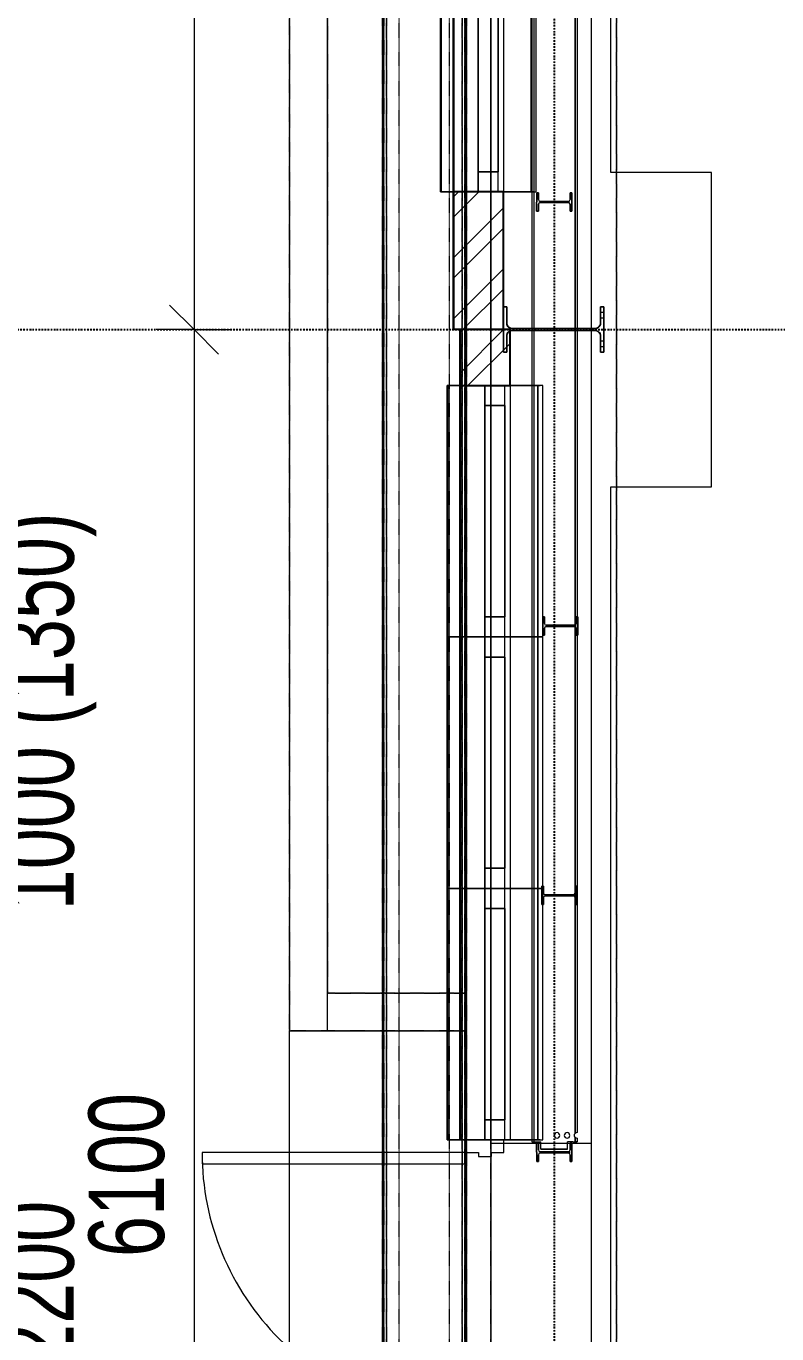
# Model space of a CAD drawing. Header units: millimetres. Extents: x 2179 to 48742, y 3478 to 161002.
# Drawn here: x 17199 to 20185, y 127804 to 133005 of the extents above; entities that cross this region are included whole.
import ezdxf

# ---------------------------------------------------------------- set-up
doc = ezdxf.new("R2010")
doc.units = ezdxf.units.MM
doc.linetypes.add('1_Čerchovaná 6_0mm', pattern=[12, 6, -3, 0, -3])
doc.linetypes.add('3_Čárkovaná 1_0mm', pattern=[2, 1, -1])
for name, color, linetype, lineweight in [('A-ANNO-DIMS', 7, 'Continuous', 9), ('A-ANNO-DIMS-150', 7, 'Continuous', 9), ('A-DETL-MBND', 7, '3_Čárkovaná 1_0mm', 9), ('A-DOOR', 7, 'Continuous', 9), ('A-DOOR-1', 7, 'Continuous', 18), ('A-DOOR-FRAM', 7, 'Continuous', 18), ('A-FLOR', 7, 'Continuous', 9), ('A-GENM', 7, 'Continuous', 9), ('A-GLAZ', 7, 'Continuous', 9), ('A-GLAZ-SILL', 7, 'Continuous', 9), ('A-WALL', 7, 'Continuous', 9), ('A-WALL-1', 7, 'Continuous', 25), ('S-BEAM', 7, 'Continuous', 9), ('S-COLS', 7, 'Continuous', 9)]:
    doc.layers.add(name, color=color, linetype=linetype, lineweight=lineweight)
doc.layers.add('A-WALL-PATT-1', color=9, linetype='Continuous', lineweight=9, true_color=0x808080)
doc.layers.add('S-GRID-1', color=9, linetype='1_Čerchovaná 6_0mm', lineweight=25, true_color=0x808080)
doc.styles.add('Arial_1', font='arial.ttf', dxfattribs={"width": 0.7, "height": 300})
doc.dimstyles.new('Vnitřní_-_průhledné', dxfattribs={"dimscale": 304.8, "dimtxt": 306.07782, "dimasz": 0.639764, "dimexe": 0.492126, "dimexo": 0.0625, "dimgap": 0.098425, "dimtad": 1, "dimdec": 0, "dimrnd": 5, "dimzin": 0, "dimdsep": 46, "dimtxsty": 'Arial_1', "dimblk1": 'OBLIQUE', "dimblk2": 'OBLIQUE', "dimsah": 1, "dimcen": 0.09, "dimdle": 0.492126, "dimazin": 0, "dimtfac": 1, "dimtdec": 4, "dimtix": 1, "dimtmove": 0, "dimatfit": 3, "dimfxl": 0.492126, "dimfxlon": 1, "dimtvp": 1, "dimtolj": 1, "dimtzin": 0, "dimarcsym": 2})
doc.dimstyles.new('Vnitřní_-_průhledné_1', dxfattribs={"dimscale": 304.8, "dimtxt": 306.07782, "dimasz": 0.639764, "dimexe": 0.492126, "dimexo": 0.0625, "dimgap": 0.098425, "dimtad": 1, "dimdec": 0, "dimrnd": 5, "dimzin": 0, "dimdsep": 46, "dimtxsty": 'Arial_1', "dimblk1": 'OBLIQUE', "dimblk2": 'OBLIQUE', "dimsah": 1, "dimcen": 0.09, "dimdle": 0.492126, "dimazin": 0, "dimtfac": 1, "dimtdec": 4, "dimtix": 1, "dimtmove": 2, "dimatfit": 3, "dimfxl": 0.492126, "dimfxlon": 1, "dimtvp": 1, "dimtolj": 1, "dimtzin": 0, "dimarcsym": 2})
pattern_1 = [(45.00036, (-161918.41, 0), (-121.23422, 121.2327), []), (45.00036, (-161837.59, 0.0005), (-121.23422, 121.2327), [])]

# ---------------------------------------------------------------- blocks, each defined once
blk = doc.blocks.new('Sloup IPE - 388008-1NP _ stroje')
at = {"layer": 'S-COLS'}
for p, q in [((223091.6, 19779.7), (222998.9, 19625.4)), ((222998.9, 19625.4), (223091.6, 19779.7)), ((223069.8, 19717.3), (223103.2, 19772.7)), ((223103.2, 19772.7), (223069.8, 19717.3)), ((223103.2, 19772.7), (223091.6, 19779.7)), ((223091.6, 19779.7), (223103.2, 19772.7)), ((223010.4, 19618.5), (223043.8, 19673.9)), ((223043.8, 19673.9), (223010.4, 19618.5)), ((223072.6, 19681.1), (223356.3, 19510.6)), ((223356.3, 19510.6), (223072.6, 19681.1)), ((223360.7, 19517.9), (223077, 19688.5)), ((223077, 19688.5), (223360.7, 19517.9)), ((222998.9, 19625.4), (223010.4, 19618.5)), ((223010.4, 19618.5), (222998.9, 19625.4)), ((223341.7, 19419.3), (223434.4, 19573.6)), ((223434.4, 19573.6), (223341.7, 19419.3)), ((223422.9, 19580.6), (223389.5, 19525.1)), ((223389.5, 19525.1), (223422.9, 19580.6)), ((223400.2, 19542.8), (223411.5, 19561.7)), ((223411.5, 19561.7), (223400.2, 19542.8)), ((223400.2, 19542.8), (223411.5, 19561.7)), ((223411.5, 19561.7), (223400.2, 19542.8)), ((223400.2, 19542.8), (223411.5, 19561.7)), ((223411.5, 19561.7), (223400.2, 19542.8)), ((223400.2, 19542.8), (223411.5, 19561.7)), ((223411.5, 19561.7), (223400.2, 19542.8)), ((223423.1, 19554.7), (223411.5, 19561.7)), ((223423.1, 19554.7), (223411.5, 19561.7)), ((223423.1, 19554.7), (223411.5, 19561.7)), ((223423.1, 19554.7), (223411.5, 19561.7)), ((223434.4, 19573.6), (223422.9, 19580.6)), ((223422.9, 19580.6), (223434.4, 19573.6)), ((223400.2, 19542.8), (223411.8, 19535.9)), ((223400.2, 19542.8), (223411.8, 19535.9)), ((223400.2, 19542.8), (223411.8, 19535.9)), ((223400.2, 19542.8), (223411.8, 19535.9)), ((223411.8, 19535.9), (223423.1, 19554.7)), ((223423.1, 19554.7), (223411.8, 19535.9)), ((223411.8, 19535.9), (223423.1, 19554.7)), ((223423.1, 19554.7), (223411.8, 19535.9)), ((223411.8, 19535.9), (223423.1, 19554.7)), ((223423.1, 19554.7), (223411.8, 19535.9)), ((223411.8, 19535.9), (223423.1, 19554.7)), ((223423.1, 19554.7), (223411.8, 19535.9)), ((223363.5, 19481.7), (223330.1, 19426.3)), ((223330.1, 19426.3), (223363.5, 19481.7)), ((223341.5, 19445.1), (223352.8, 19464)), ((223352.8, 19464), (223341.5, 19445.1)), ((223341.5, 19445.1), (223352.8, 19464)), ((223352.8, 19464), (223341.5, 19445.1)), ((223341.5, 19445.1), (223352.8, 19464)), ((223352.8, 19464), (223341.5, 19445.1)), ((223341.5, 19445.1), (223352.8, 19464)), ((223352.8, 19464), (223341.5, 19445.1)), ((223364.4, 19457), (223352.8, 19464)), ((223364.4, 19457), (223352.8, 19464)), ((223364.4, 19457), (223352.8, 19464)), ((223364.4, 19457), (223352.8, 19464)), ((223353, 19438.2), (223364.4, 19457)), ((223364.4, 19457), (223353, 19438.2)), ((223353, 19438.2), (223364.4, 19457)), ((223364.4, 19457), (223353, 19438.2)), ((223353, 19438.2), (223364.4, 19457)), ((223364.4, 19457), (223353, 19438.2)), ((223353, 19438.2), (223364.4, 19457)), ((223364.4, 19457), (223353, 19438.2)), ((223330.1, 19426.3), (223341.7, 19419.3)), ((223341.7, 19419.3), (223330.1, 19426.3)), ((223341.5, 19445.1), (223353, 19438.2)), ((223341.5, 19445.1), (223353, 19438.2)), ((223341.5, 19445.1), (223353, 19438.2)), ((223341.5, 19445.1), (223353, 19438.2))]:
    blk.add_line(p, q, dxfattribs=at)
at = {"layer": 'S-COLS', "flags": 128}
for points in [[(223077, 19688.5), (223073.3, 19691.3), (223070.3, 19694.9), (223068.2, 19699.1), (223067, 19703.7), (223066.9, 19708.4), (223067.9, 19713), (223069.8, 19717.3)], [(223043.8, 19673.9), (223046.6, 19677.6), (223050.2, 19680.6), (223054.4, 19682.8), (223059, 19683.9), (223063.7, 19684), (223068.3, 19683), (223072.6, 19681.1)], [(223356.3, 19510.6), (223360, 19507.7), (223363, 19504.1), (223365.1, 19499.9), (223366.3, 19495.3), (223366.4, 19490.6), (223365.4, 19486), (223363.5, 19481.7)], [(223389.5, 19525.1), (223386.7, 19521.4), (223383, 19518.4), (223378.8, 19516.2), (223374.3, 19515.1), (223369.6, 19515), (223365, 19516), (223360.7, 19517.9)]]:
    blk.add_lwpolyline(points, dxfattribs=at)
at = {"layer": 'S-COLS'}
for centre, start, end in [((223087.8, 19706.5), 148.9896, 238.9896), ((223061.8, 19663.1), 58.9896, 148.9896), ((223345.5, 19492.6), 328.9896, 58.9896), ((223371.5, 19535.9), 238.9896, 328.9896)]:
    blk.add_arc(centre, 21, start, end, dxfattribs=at)
blk = doc.blocks.new('Sloup IPE - 400226-1NP _ stroje')
at = {"layer": 'S-COLS'}
for p, q in [((221491.6, 16860.8), (221454, 16798.2)), ((221454, 16798.2), (221491.6, 16860.8)), ((221483.6, 16834), (221497.5, 16857.2)), ((221497.5, 16857.2), (221483.6, 16834)), ((221497.5, 16857.2), (221491.6, 16860.8)), ((221491.6, 16860.8), (221497.5, 16857.2)), ((221459.9, 16794.7), (221473.9, 16817.9)), ((221473.9, 16817.9), (221459.9, 16794.7)), ((221483.5, 16820.3), (221579.7, 16762.5)), ((221579.7, 16762.5), (221483.5, 16820.3)), ((221582.1, 16766.6), (221485.9, 16824.4)), ((221485.9, 16824.4), (221582.1, 16766.6)), ((221454, 16798.2), (221459.9, 16794.7)), ((221459.9, 16794.7), (221454, 16798.2)), ((221534, 16795.5), (221531.6, 16791.4)), ((221534, 16795.5), (221531.6, 16791.4)), ((221541, 16785.8), (221531.6, 16791.4)), ((221541, 16785.8), (221531.6, 16791.4)), ((221543.5, 16789.8), (221534, 16795.5)), ((221543.5, 16789.8), (221534, 16795.5)), ((221541, 16785.8), (221550.5, 16780.1)), ((221541, 16785.8), (221550.5, 16780.1)), ((221543.5, 16789.8), (221552.9, 16784.1)), ((221543.5, 16789.8), (221552.9, 16784.1)), ((221550.5, 16780.1), (221552.9, 16784.1)), ((221550.5, 16780.1), (221552.9, 16784.1)), ((221568.3, 16774.8), (221565.9, 16770.8)), ((221568.3, 16774.8), (221565.9, 16770.8)), ((221575.3, 16765.2), (221565.9, 16770.8)), ((221575.3, 16765.2), (221565.9, 16770.8)), ((221582.1, 16752.9), (221568.1, 16729.6)), ((221568.1, 16729.6), (221582.1, 16752.9)), ((221577.7, 16769.2), (221568.3, 16774.8)), ((221577.7, 16769.2), (221568.3, 16774.8)), ((221574, 16726.1), (221611.6, 16788.7)), ((221611.6, 16788.7), (221574, 16726.1)), ((221579.7, 16762.5), (221575.3, 16765.2)), ((221575.3, 16765.2), (221579.7, 16762.5)), ((221579.7, 16762.5), (221575.3, 16765.2)), ((221575.3, 16765.2), (221579.7, 16762.5)), ((221577.7, 16769.2), (221582.1, 16766.6)), ((221582.1, 16766.6), (221577.7, 16769.2)), ((221577.7, 16769.2), (221582.1, 16766.6)), ((221582.1, 16766.6), (221577.7, 16769.2)), ((221581.7, 16760.8), (221584.5, 16759.1)), ((221581.7, 16760.8), (221584.5, 16759.1)), ((221584.5, 16759.1), (221587.4, 16763.9)), ((221584.5, 16759.1), (221587.4, 16763.9)), ((221587.4, 16763.9), (221584.6, 16765.6)), ((221587.4, 16763.9), (221584.6, 16765.6)), ((221605.7, 16792.2), (221591.7, 16768.9)), ((221591.7, 16768.9), (221605.7, 16792.2)), ((221611.6, 16788.7), (221605.7, 16792.2)), ((221605.7, 16792.2), (221611.6, 16788.7)), ((221568.1, 16729.6), (221574, 16726.1)), ((221574, 16726.1), (221568.1, 16729.6))]:
    blk.add_line(p, q, dxfattribs=at)
for centre, start, end in [((221479.9, 16814.3), 58.9896, 148.9896), ((221479.9, 16814.3), 58.9896, 148.9896), ((221489.6, 16830.4), 148.9896, 238.9896), ((221489.6, 16830.4), 148.9896, 238.9896), ((221576.1, 16756.5), 328.9896, 58.9896), ((221576.1, 16756.5), 328.9896, 58.9896), ((221585.7, 16772.6), 238.9896, 328.9896), ((221585.7, 16772.6), 238.9896, 328.9896)]:
    blk.add_arc(centre, 7, start, end, dxfattribs=at)
for points in [[(221579.7, 16762.5), (221580.1, 16762.3), (221580.8, 16761.7), (221581.4, 16761.1), (221581.7, 16760.8)], [(221579.7, 16762.5), (221580.1, 16762.3), (221580.8, 16761.7), (221581.4, 16761.1), (221581.7, 16760.8)], [(221579.7, 16762.5), (221580.1, 16762.3), (221580.8, 16761.7), (221581.4, 16761.1), (221581.7, 16760.8)], [(221579.7, 16762.5), (221580.1, 16762.3), (221580.8, 16761.7), (221581.4, 16761.1), (221581.7, 16760.8)], [(221582.1, 16766.6), (221582.5, 16766.3), (221583.4, 16765.9), (221584.2, 16765.7), (221584.6, 16765.6)], [(221582.1, 16766.6), (221582.5, 16766.3), (221583.4, 16765.9), (221584.2, 16765.7), (221584.6, 16765.6)], [(221582.1, 16766.6), (221582.5, 16766.3), (221583.4, 16765.9), (221584.2, 16765.7), (221584.6, 16765.6)], [(221582.1, 16766.6), (221582.5, 16766.3), (221583.4, 16765.9), (221584.2, 16765.7), (221584.6, 16765.6)]]:
    blk.add_open_spline(points, degree=3, dxfattribs=at)
blk = doc.blocks.new('Sloup IPE - 400484-1NP _ stroje')
at = {"layer": 'S-COLS'}
for p, q in [((223439.1, 20100.5), (223401.4, 20038)), ((223401.4, 20038), (223439.1, 20100.5)), ((223431, 20073.7), (223445, 20097)), ((223445, 20097), (223431, 20073.7)), ((223445, 20097), (223439.1, 20100.5)), ((223439.1, 20100.5), (223445, 20097)), ((223401.4, 20038), (223407.4, 20034.4)), ((223407.4, 20034.4), (223401.4, 20038)), ((223407.4, 20034.4), (223421.3, 20057.7)), ((223421.3, 20057.7), (223407.4, 20034.4)), ((223431, 20060.1), (223527.1, 20002.3)), ((223527.1, 20002.3), (223431, 20060.1)), ((223529.5, 20006.3), (223433.4, 20064.1)), ((223433.4, 20064.1), (223529.5, 20006.3)), ((223521.4, 19965.8), (223559, 20028.4)), ((223559, 20028.4), (223521.4, 19965.8)), ((223553.1, 20032), (223539.1, 20008.7)), ((223539.1, 20008.7), (223553.1, 20032)), ((223559, 20028.4), (223553.1, 20032)), ((223553.1, 20032), (223559, 20028.4)), ((223529.5, 19992.7), (223515.5, 19969.4)), ((223515.5, 19969.4), (223529.5, 19992.7)), ((223515.5, 19969.4), (223521.4, 19965.8)), ((223521.4, 19965.8), (223515.5, 19969.4))]:
    blk.add_line(p, q, dxfattribs=at)
for centre, start, end in [((223427.3, 20054.1), 58.9896, 148.9896), ((223427.3, 20054.1), 58.9896, 148.9896), ((223437, 20070.1), 148.9896, 238.9896), ((223437, 20070.1), 148.9896, 238.9896), ((223523.5, 19996.3), 328.9896, 58.9896), ((223523.5, 19996.3), 328.9896, 58.9896), ((223533.1, 20012.3), 238.9896, 328.9896), ((223533.1, 20012.3), 238.9896, 328.9896)]:
    blk.add_arc(centre, 7, start, end, dxfattribs=at)
blk = doc.blocks.new('OKNO_1k - Okno Hala 1000x1000-586513-1NP _ stroje')
at = {"layer": 'A-GENM'}
for p, q in [((500, 230), (-500, 230)), ((-500, 230), (-500, 220)), ((-500, 230), (-500, 210)), ((500, 230), (-500, 230)), ((-500, 80), (-500, 220)), ((-500, 210), (-500, 80)), ((-500, 210), (500, 210)), ((500, 210), (-500, 210)), ((500, 210), (500, 230)), ((500, 220), (500, 230)), ((500, 220), (500, 80)), ((500, 80), (500, 210)), ((500, 80), (-500, 80)), ((500, 80), (-500, 80))]:
    blk.add_line(p, q, dxfattribs=at)
at = {"layer": 'A-GLAZ'}
for p, q in [((-500, 80), (-500, 0)), ((500, 80), (-500, 80)), ((-500, 80), (-500, 0)), ((500, 80), (-500, 80)), ((-420, 80), (-420, 0)), ((-420, 0), (-420, 80)), ((420, 80), (-420, 80)), ((-420, 80), (420, 80)), ((-420, 0), (-420, 80)), ((420, 0), (420, 80)), ((420, 0), (420, 80)), ((420, 80), (420, 0)), ((500, 80), (500, 0)), ((500, 0), (500, 80)), ((500, 0), (-500, 0)), ((-500, 0), (500, 0)), ((-500, 0), (500, 0)), ((-500, -150), (-500, 0)), ((-500, 0), (-500, -148)), ((-500, 0), (500, 0)), ((-500, 0), (500, 0)), ((420, 0), (-420, 0)), ((420, 0), (-420, 0)), ((500, -148), (500, 0)), ((500, 0), (500, -150)), ((-500, -148), (-500, -150)), ((-500, -148), (500, -148)), ((-500, -148), (500, -148)), ((500, -150), (-500, -150)), ((-500, -150), (500, -150)), ((500, -150), (500, -148))]:
    blk.add_line(p, q, dxfattribs=at)
at = {"layer": 'A-GLAZ-SILL'}
blk.add_line((-500, 100), (500, 100), dxfattribs=at)
blk = doc.blocks.new('IPE - 500435-1NP _ stroje')
at = {"layer": 'S-BEAM'}
for p, q in [((226240.3, 24797.5), (221477.9, 16874.9)), ((226240.3, 24797.5), (221477.9, 16874.9)), ((226248.9, 24796.3), (221484.8, 16870.7)), ((226248.9, 24796.3), (221484.8, 16870.7)), ((226248.9, 24796.3), (221484.8, 16870.7)), ((221642.5, 16814.9), (226389.5, 24711.8)), ((226389.5, 24711.8), (221642.5, 16814.9)), ((226389.5, 24711.8), (221642.5, 16814.9)), ((226394.5, 24704.7), (221651.2, 16813.7)), ((226394.5, 24704.7), (221651.2, 16813.7)), ((221477.9, 16874.9), (221484.8, 16870.7)), ((221477.9, 16874.9), (221484.8, 16870.7)), ((221484.8, 16870.7), (221492.5, 16866.1)), ((221484.8, 16870.7), (221492.5, 16866.1)), ((221492.5, 16866.1), (221508.7, 16856.4)), ((221492.5, 16866.1), (221508.7, 16856.4)), ((221493.7, 16831.4), (221508.7, 16856.4)), ((221493.7, 16831.4), (221508.7, 16856.4)), ((221493.7, 16831.4), (221584.7, 16776.7)), ((221584.7, 16776.7), (221493.7, 16831.4)), ((221584.7, 16776.7), (221599.7, 16801.7)), ((221584.7, 16776.7), (221599.7, 16801.7)), ((221617.6, 16790.9), (221599.7, 16801.7)), ((221617.6, 16790.9), (221599.7, 16801.7)), ((221625.3, 16786.2), (221634.8, 16801.9)), ((221634.8, 16801.9), (221625.3, 16786.2)), ((221634.8, 16801.9), (221625.3, 16786.2)), ((221617.6, 16790.9), (221625.3, 16786.2)), ((221617.6, 16790.9), (221625.3, 16786.2)), ((221625.3, 16786.2), (221632.2, 16782.1)), ((221632.2, 16782.1), (221625.3, 16786.2)), ((221639.8, 16794.9), (221632.2, 16782.1)), ((221639.8, 16794.9), (221632.2, 16782.1))]:
    blk.add_line(p, q, dxfattribs=at)
for centre, start, end in [((221576.9, 16845.5), 58.9896, 238.9896), ((221576.9, 16845.5), 58.9896, 238.9896), ((221576.9, 16845.5), 238.9896, 58.9896), ((221576.9, 16845.5), 238.9896, 58.9896), ((221611.2, 16824.9), 58.9896, 238.9896), ((221611.2, 16824.9), 58.9896, 238.9896), ((221611.2, 16824.9), 238.9896, 58.9896), ((221611.2, 16824.9), 238.9896, 58.9896), ((221645.5, 16804.3), 192.3369, 238.9896), ((221645.5, 16804.3), 192.3369, 238.9896), ((221645.5, 16804.3), 58.9896, 105.6424), ((221645.5, 16804.3), 58.9896, 105.6424)]:
    blk.add_arc(centre, 11, start, end, dxfattribs=at)
for knots in [[0, 0, 0, 0, 0.1, 0.15, 0.2, 0.25, 0.3, 0.35, 0.4, 0.5, 0.6, 0.65, 0.7, 0.75, 0.8, 0.85, 0.9, 1, 1, 1, 1], [-1, -1, -1, -1, -0.9, -0.85, -0.8, -0.75, -0.7, -0.65, -0.6, -0.5, -0.4, -0.35, -0.3, -0.25, -0.2, -0.15, -0.1, 0, 0, 0, 0]]:
    blk.add_open_spline([(221634.8, 16801.9), (221634.8, 16801.9), (221634.7, 16802.2), (221634.6, 16802.9), (221634.5, 16803.6), (221634.5, 16804.6), (221634.6, 16805.6), (221634.8, 16806.7), (221635.2, 16808.2), (221636, 16810), (221637.2, 16811.6), (221638.3, 16812.6), (221639.2, 16813.3), (221640.1, 16813.9), (221640.9, 16814.3), (221641.6, 16814.6), (221642.3, 16814.8), (221642.5, 16814.9), (221642.5, 16814.9)], degree=3, knots=knots, dxfattribs=at)
blk = doc.blocks.new('Sloup IPE - 502301-1NP _ stroje')
at = {"layer": 'S-COLS'}
for p, q in [((221997.7, 17663.9), (222035.3, 17726.5)), ((222035.3, 17726.5), (221997.7, 17663.9)), ((222017.6, 17683.6), (222003.6, 17660.4)), ((222003.6, 17660.4), (222017.6, 17683.6)), ((222123.4, 17628.2), (222027.2, 17686)), ((222027.2, 17686), (222123.4, 17628.2)), ((222041.2, 17722.9), (222027.3, 17699.7)), ((222027.3, 17699.7), (222041.2, 17722.9)), ((222029.7, 17690), (222125.8, 17632.2)), ((222125.8, 17632.2), (222029.7, 17690)), ((222035.3, 17726.5), (222041.2, 17722.9)), ((222041.2, 17722.9), (222035.3, 17726.5)), ((222003.6, 17660.4), (221997.7, 17663.9)), ((221997.7, 17663.9), (222003.6, 17660.4)), ((222155.3, 17654.4), (222117.7, 17591.8)), ((222117.7, 17591.8), (222155.3, 17654.4)), ((222135.4, 17634.6), (222149.4, 17657.9)), ((222149.4, 17657.9), (222135.4, 17634.6)), ((222149.4, 17657.9), (222155.3, 17654.4)), ((222155.3, 17654.4), (222149.4, 17657.9)), ((222111.8, 17595.3), (222125.8, 17618.6)), ((222125.8, 17618.6), (222111.8, 17595.3)), ((222117.7, 17591.8), (222111.8, 17595.3)), ((222111.8, 17595.3), (222117.7, 17591.8))]:
    blk.add_line(p, q, dxfattribs=at)
for centre, start, end in [((222023.6, 17680), 58.9896, 148.9896), ((222023.6, 17680), 58.9896, 148.9896), ((222033.3, 17696), 148.9896, 238.9896), ((222033.3, 17696), 148.9896, 238.9896), ((222129.4, 17638.2), 238.9896, 328.9896), ((222129.4, 17638.2), 238.9896, 328.9896), ((222119.8, 17622.2), 328.9896, 58.9896), ((222119.8, 17622.2), 328.9896, 58.9896)]:
    blk.add_arc(centre, 7, start, end, dxfattribs=at)
blk = doc.blocks.new('Sloup IPE - 502302-1NP _ stroje')
at = {"layer": 'S-COLS'}
for p, q in [((222553.3, 18580.4), (222590.9, 18642.9)), ((222590.9, 18642.9), (222553.3, 18580.4)), ((222596.8, 18639.4), (222582.8, 18616.1)), ((222582.8, 18616.1), (222596.8, 18639.4)), ((222590.9, 18642.9), (222596.8, 18639.4)), ((222596.8, 18639.4), (222590.9, 18642.9)), ((222559.2, 18576.8), (222553.3, 18580.4)), ((222553.3, 18580.4), (222559.2, 18576.8)), ((222573.2, 18600.1), (222559.2, 18576.8)), ((222559.2, 18576.8), (222573.2, 18600.1)), ((222678.9, 18544.7), (222582.8, 18602.5)), ((222582.8, 18602.5), (222678.9, 18544.7)), ((222585.2, 18606.5), (222681.4, 18548.7)), ((222681.4, 18548.7), (222585.2, 18606.5)), ((222710.9, 18570.8), (222673.3, 18508.2)), ((222673.3, 18508.2), (222710.9, 18570.8)), ((222691, 18551.1), (222705, 18574.4)), ((222705, 18574.4), (222691, 18551.1)), ((222705, 18574.4), (222710.9, 18570.8)), ((222710.9, 18570.8), (222705, 18574.4)), ((222667.3, 18511.8), (222681.3, 18535.1)), ((222681.3, 18535.1), (222667.3, 18511.8)), ((222673.3, 18508.2), (222667.3, 18511.8)), ((222667.3, 18511.8), (222673.3, 18508.2))]:
    blk.add_line(p, q, dxfattribs=at)
for centre, start, end in [((222579.2, 18596.5), 58.9896, 148.9896), ((222579.2, 18596.5), 58.9896, 148.9896), ((222588.8, 18612.5), 148.9896, 238.9896), ((222588.8, 18612.5), 148.9896, 238.9896), ((222675.3, 18538.7), 328.9896, 58.9896), ((222675.3, 18538.7), 328.9896, 58.9896), ((222685, 18554.7), 238.9896, 328.9896), ((222685, 18554.7), 238.9896, 328.9896)]:
    blk.add_arc(centre, 7, start, end, dxfattribs=at)
blk = doc.blocks.new('EN_MEA MEARIN PLUS_EXPERT_basic - MEARIN Plus3000 - NW300-802455-1NP _ stroje')
at = {"layer": 'A-DETL-MBND'}
for p, q in [((27656.4, 168), (-150, 168)), ((27656.4, 168), (-150, 168)), ((-150, 164), (27656.4, 164)), ((27656.4, 164), (-150, 164)), ((27656.4, 161), (-150, 161)), ((27656.4, 161), (-150, 161)), ((27656.4, 164), (-149, 164)), ((27656.4, 150), (-149, 150)), ((-149, 150), (27656.4, 150)), ((-149, 100), (27656.4, 100)), ((-149, -100), (27656.4, -100)), ((-149, -150), (27656.4, -150)), ((27656.4, -150), (-149, -150)), ((-150, -161), (27656.4, -161)), ((27656.4, -161), (-150, -161)), ((27656.4, -164), (-150, -164)), ((27656.4, -164), (-150, -164)), ((-150, -168), (27656.4, -168)), ((27656.4, -168), (-150, -168)), ((-149, -164), (27656.4, -164))]:
    blk.add_line(p, q, dxfattribs=at)
blk = doc.blocks.new('Vnější jednoduché dvoukřídlé dveře - 1050 x 2100mm-849430-1NP _ stroje')
at = {"layer": 'A-DOOR'}
blk.add_arc((525, 81.35), 1050, 90, 180, dxfattribs=at)
at = {"layer": 'A-DOOR-1'}
for p, q in [((525, 1131.35), (480, 1131.35)), ((480, 1131.35), (480, 81.35)), ((525, 81.35), (525, 1131.35)), ((480, 81.35), (525, 81.35))]:
    blk.add_line(p, q, dxfattribs=at)
at = {"layer": 'A-DOOR-FRAM'}
for p, q in [((-525, 81.35), (-575, 81.35)), ((-575, 81.35), (-575, -68.65)), ((-525, 31.5875), (-525, 81.35)), ((525, 81.35), (525, 31.5875)), ((575, 81.35), (525, 81.35)), ((575, -68.65), (575, 81.35)), ((-509.125, 31.5875), (-525, 31.5875)), ((-509.125, -19.4375), (-509.125, 31.5875)), ((525, 31.5875), (509.125, 31.5875)), ((509.125, 31.5875), (509.125, -19.4375)), ((-525, -68.65), (-525, -19.4375)), ((-525, -19.4375), (-509.125, -19.4375)), ((509.125, -19.4375), (525, -19.4375)), ((525, -19.4375), (525, -68.65)), ((-575, -68.65), (-525, -68.65)), ((525, -68.65), (575, -68.65))]:
    blk.add_line(p, q, dxfattribs=at)
blk = doc.blocks.new('DIMBLOCK9-1NP _ stroje')
at = {"layer": 'A-ANNO-DIMS-150', "lineweight": 18}
for p, q in [((17866.9, 137895.4), (17769.4, 137992.9)), ((17866.9, 137895.4), (17964.4, 137797.9)), ((17866.9, 131797.9), (17769.4, 131895.4)), ((17866.9, 131797.9), (17964.4, 131700.4))]:
    blk.add_line(p, q, dxfattribs=at)
at = {"layer": 'A-ANNO-DIMS-150'}
for p, q in [((17866.9, 137895.4), (17716.9, 137895.4)), ((17866.9, 137895.4), (17866.9, 131797.9)), ((17866.9, 137895.4), (18016.9, 137895.4)), ((17866.9, 131797.9), (17716.9, 131797.9)), ((17866.9, 131797.9), (18016.9, 131797.9))]:
    blk.add_line(p, q, dxfattribs=at)
at = {"layer": 'A-ANNO-DIMS-150', "color": 0, "insert": (17447.4, 134526.4), "char_height": 300, "width": 768.491, "attachment_point": 1, "rotation": 90, "line_spacing_factor": 0.941778, "style": 'Arial_1'}
blk.add_mtext('6100', dxfattribs=at)
blk = doc.blocks.new('_Oblique')
at = {"color": 0, "linetype": 'ByBlock', "lineweight": -2}
blk.add_line((-0.5, -0.5), (0.5, 0.5), dxfattribs=at)
blk = doc.blocks.new('DIMBLOCK10-1NP _ stroje')
at = {"layer": 'A-ANNO-DIMS-150', "lineweight": 18}
for p, q in [((17866.9, 131797.9), (17769.4, 131895.4)), ((17866.9, 131797.9), (17964.4, 131700.4)), ((17866.9, 125700.4), (17769.4, 125797.9)), ((17866.9, 125700.4), (17964.4, 125602.9))]:
    blk.add_line(p, q, dxfattribs=at)
at = {"layer": 'A-ANNO-DIMS-150'}
for p, q in [((17866.9, 131797.9), (17716.9, 131797.9)), ((17866.9, 131797.9), (17866.9, 125550.4)), ((17866.9, 131797.9), (18016.9, 131797.9)), ((17866.9, 125700.4), (17716.9, 125700.4)), ((17866.9, 125700.4), (18016.9, 125700.4))]:
    blk.add_line(p, q, dxfattribs=at)
at = {"layer": 'A-ANNO-DIMS-150', "color": 0, "insert": (17447.4, 128109.1), "char_height": 300, "width": 768.491, "attachment_point": 1, "rotation": 90, "line_spacing_factor": 0.941778, "style": 'Arial_1'}
blk.add_mtext('6100', dxfattribs=at)
blk = doc.blocks.new('DIMBLOCK12-1NP _ stroje')
at = {"layer": 'A-ANNO-DIMS-150', "lineweight": 18}
for p, q in [((16976.9, 128575.4), (16879.4, 128672.9)), ((16976.9, 128575.4), (17074.4, 128477.9)), ((16976.9, 127425.4), (16879.4, 127522.9)), ((16976.9, 127425.4), (17074.4, 127327.9))]:
    blk.add_line(p, q, dxfattribs=at)
at = {"layer": 'A-ANNO-DIMS-150'}
for p, q in [((16976.9, 128575.4), (16826.9, 128575.4)), ((16976.9, 127275.4), (16976.9, 128575.4)), ((16976.9, 128575.4), (17126.9, 128575.4)), ((16976.9, 127425.4), (16826.9, 127425.4)), ((16976.9, 127425.4), (17126.9, 127425.4))]:
    blk.add_line(p, q, dxfattribs=at)
at = {"layer": 'A-ANNO-DIMS-150', "color": 0, "char_height": 300, "width": 768.491, "attachment_point": 1, "rotation": 90, "line_spacing_factor": 0.941778, "style": 'Arial_1'}
for s, insert in [('1150', (16557.4, 127680.2)), ('2200', (17088.3, 127680.2))]:
    blk.add_mtext(s, dxfattribs=dict(at, insert=insert))
blk = doc.blocks.new('DIMBLOCK13-1NP _ stroje')
at = {"layer": 'A-ANNO-DIMS-150', "lineweight": 18}
for p, q in [((16976.9, 131575.4), (16879.4, 131672.9)), ((16976.9, 131575.4), (17074.4, 131477.9)), ((16976.9, 128575.4), (16879.4, 128672.9)), ((16976.9, 128575.4), (17074.4, 128477.9))]:
    blk.add_line(p, q, dxfattribs=at)
at = {"layer": 'A-ANNO-DIMS-150'}
for p, q in [((16976.9, 131575.4), (16826.9, 131575.4)), ((16976.9, 128575.4), (16976.9, 131575.4)), ((16976.9, 131575.4), (17126.9, 131575.4)), ((16976.9, 128575.4), (16826.9, 128575.4)), ((16976.9, 128575.4), (17126.9, 128575.4))]:
    blk.add_line(p, q, dxfattribs=at)
at = {"layer": 'A-ANNO-DIMS-150', "color": 0, "char_height": 300, "attachment_point": 1, "rotation": 90, "line_spacing_factor": 0.941778, "style": 'Arial_1'}
for s, insert, width in [('1000 (1350)', (17088.3, 129488.2), 1859.07), ('3x1000', (16557.4, 129791.9), 1130.133)]:
    blk.add_mtext(s, dxfattribs=dict(at, insert=insert, width=width))
blk = doc.blocks.new('DIMBLOCK15-1NP _ stroje')
at = {"layer": 'A-ANNO-DIMS-150', "lineweight": 18}
for p, q in [((16976.9, 137345.4), (16879.4, 137442.9)), ((16976.9, 137345.4), (17074.4, 137247.9)), ((16976.9, 132345.4), (16879.4, 132442.9)), ((16976.9, 132345.4), (17074.4, 132247.9))]:
    blk.add_line(p, q, dxfattribs=at)
at = {"layer": 'A-ANNO-DIMS-150'}
for p, q in [((16976.9, 137345.4), (16826.9, 137345.4)), ((16976.9, 132345.4), (16976.9, 137345.4)), ((16976.9, 137345.4), (17126.9, 137345.4)), ((16976.9, 132345.4), (16826.9, 132345.4)), ((16976.9, 132345.4), (17126.9, 132345.4))]:
    blk.add_line(p, q, dxfattribs=at)
at = {"layer": 'A-ANNO-DIMS-150', "color": 0, "char_height": 300, "attachment_point": 1, "rotation": 90, "line_spacing_factor": 0.941778, "style": 'Arial_1'}
for s, insert, width in [('1000 (1350)', (17088.3, 134070.8), 1859.07), ('5x1000', (16557.4, 134374.5), 1130.133)]:
    blk.add_mtext(s, dxfattribs=dict(at, insert=insert, width=width))

msp = doc.modelspace()

# ---------------------------------------------------------------- hatches: boundary and pattern name
at = {"layer": 'A-WALL-PATT-1'}
h = msp.add_hatch(dxfattribs=at)
h.set_pattern_fill('FP_4', color=256, angle=76.0104, style=0, pattern_type=2)
h.set_pattern_definition(pattern_1)
h.paths.add_polyline_path([(18897.3, 131797.9), (19097.3, 131797.9), (19097.3, 132345.4), (18897.3, 132345.4)])
h.paths.add_polyline_path([(18897.3, 137345.4), (19097.3, 137345.4), (19097.3, 137895.4), (18897.3, 137895.4)])
h = msp.add_hatch(dxfattribs=at)
h.set_pattern_fill('FP_4', color=256, angle=76.0104, style=0, pattern_type=2)
h.set_pattern_definition(pattern_1)
h.paths.add_polyline_path([(18923.8, 125414.4), (19123.8, 125414.4), (19123.8, 127425.4), (18923.8, 127425.4)])
h.paths.add_polyline_path([(18923.8, 131575.4), (19123.8, 131575.4), (19123.8, 131797.9), (18923.8, 131797.9)])

# ---------------------------------------------------------------- linework, layer by layer
at = {"layer": 'A-DETL-MBND'}
for p, q in [((18247.3, 129009), (18247.3, 154026.8)), ((18247.3, 154026.8), (18247.3, 129009)), ((18397.3, 129159), (18397.3, 153876.8)), ((18397.3, 153876.8), (18397.3, 129159)), ((19047.3, 153340.4), (19047.3, 125450.4)), ((19547.3, 153340.4), (19547.3, 125450.4)), ((19547.3, 125450.4), (19547.3, 153340.4)), ((18947.3, 129159), (18397.3, 129159)), ((18397.3, 129159), (18947.3, 129159)), ((18947.3, 129159), (18947.3, 129009)), ((18947.3, 129009), (18947.3, 129159)), ((18947.3, 129009), (18247.3, 129009)), ((18247.3, 129009), (18947.3, 129009)), ((19047.3, 125450.4), (19047.3, 128560.4))]:
    msp.add_line(p, q, dxfattribs=at)
at = {"layer": 'A-FLOR'}
for p, q in [((18397.3, 129009), (18397.3, 153876.8)), ((18947.3, 153330.4), (18947.3, 129009)), ((19447.3, 125829), (19447.3, 152931.4)), ((19524.8, 132422.9), (19524.8, 137270.4)), ((19924.8, 132422.9), (19524.8, 132422.9)), ((19924.8, 131172.9), (19924.8, 132422.9)), ((19524.8, 126325.4), (19524.8, 131172.9)), ((19524.8, 131172.9), (19924.8, 131172.9)), ((18247.3, 129009), (18947.3, 129009)), ((18247.3, 127009), (18247.3, 129009)), ((18947.3, 129009), (18947.3, 127009))]:
    msp.add_line(p, q, dxfattribs=at)
at = {"layer": 'A-WALL'}
for p, q in [((18947.3, 125464.4), (18947.3, 153361.8)), ((19047.3, 153261.8), (19047.3, 125564.4)), ((19047.3, 128560.4), (19047.3, 153080.4)), ((19447.3, 128560.4), (19447.3, 153080.4)), ((18900.8, 137897.9), (18900.8, 131797.9)), ((18897.3, 132345.4), (18897.3, 137345.4)), ((19097.3, 137345.4), (19097.3, 132345.4)), ((18897.3, 131797.9), (18897.3, 131797.9)), ((18927.3, 131797.9), (18927.3, 128575.4)), ((18923.8, 128575.4), (18923.8, 131575.4)), ((19123.8, 131575.4), (19123.8, 128575.4)), ((19123.8, 128575.4), (18923.8, 128575.4)), ((19447.3, 128560.4), (19047.3, 128560.4))]:
    msp.add_line(p, q, dxfattribs=at)
at = {"layer": 'A-WALL-1'}
for p, q in [((19097.3, 132345.4), (18897.3, 132345.4)), ((18897.3, 132345.4), (18897.3, 131797.9)), ((19097.3, 131797.9), (19097.3, 132345.4)), ((19123.8, 131797.9), (18897.3, 131797.9)), ((18923.8, 131797.9), (18923.8, 131575.4)), ((19123.8, 131575.4), (19123.8, 131797.9)), ((18923.8, 131575.4), (19123.8, 131575.4))]:
    msp.add_line(p, q, dxfattribs=at)
at = {"layer": 'S-GRID-1'}
for p, q in [((19299.8, 158068.3), (19299.8, 120650.8)), ((15251.9, 131797.9), (41989.2, 131797.9))]:
    msp.add_line(p, q, dxfattribs=at)

# ---------------------------------------------------------------- block references
at = {"layer": 'A-DETL-MBND', "rotation": 90.00000000000001}
msp.add_blockref('EN_MEA MEARIN PLUS_EXPERT_basic - MEARIN Plus3000 - NW300-802455-1NP _ stroje', (18783, 125619.4), dxfattribs=at)
at = {"layer": 'A-DOOR-FRAM', "rotation": 90.00000000000392}
msp.add_blockref('Vnější jednoduché dvoukřídlé dveře - 1050 x 2100mm-849430-1NP _ stroje', (19030.1, 128000.4), dxfattribs=at)
at = {"layer": 'A-GLAZ'}
for p, rotation in [((18997.3, 132845.4), 270.0000000000039), ((19023.8, 131075.4), 270.000000000004), ((19023.8, 130075.4), 270.000000000004), ((19023.8, 129075.4), 270.000000000004)]:
    msp.add_blockref('OKNO_1k - Okno Hala 1000x1000-586513-1NP _ stroje', p, dxfattribs=dict(at, rotation=rotation))
at = {"layer": 'S-BEAM', "rotation": 31.01035950519297}
msp.add_blockref('IPE - 500435-1NP _ stroje', (-161918.4, 0), dxfattribs=at)
at = {"layer": 'S-COLS', "rotation": 31.01035950519297}
for name in ['Sloup IPE - 400484-1NP _ stroje', 'Sloup IPE - 388008-1NP _ stroje', 'Sloup IPE - 502302-1NP _ stroje', 'Sloup IPE - 502301-1NP _ stroje', 'Sloup IPE - 400226-1NP _ stroje']:
    msp.add_blockref(name, (-161918.4, 0), dxfattribs=at)

# ---------------------------------------------------------------- dimensions: what is measured, and where the dimension line sits
at = {"layer": 'A-ANNO-DIMS'}
dim = msp.add_linear_dim(base=(17866.8890742, 131797.8916405), p1=(18016.8890742, 137895.3916405), p2=(18016.8890742, 131797.8916405), angle=90, dimstyle='Vnitřní_-_průhledné', override={"dimpost": '<>', "dimfxl": 6097.5}, dxfattribs=at)
dim.commit()
dim.dimension.update_dxf_attribs({"geometry": 'DIMBLOCK9-1NP _ stroje', "text_midpoint": (17683.7171769, 134846.6416405)})
for base, p1, p2, text, override, picture, middle in [((16976.9, 137345.4), (17126.9, 132345.4), (17126.9, 137345.4), '5x1000\\X1000 (1350)', {"dimpost": '<>', "dimfxl": 5000}, 'DIMBLOCK15-1NP _ stroje', (16976.9, 134845.4)), ((16976.9, 128575.4), (17126.9, 127425.4), (17126.9, 128575.4), '<>\\X2200', {"dimpost": '<>', "dimfxl": 1150}, 'DIMBLOCK12-1NP _ stroje', (16976.9, 128000.4))]:
    dim = msp.add_linear_dim(base=base, p1=p1, p2=p2, angle=90, text=text, dimstyle='Vnitřní_-_průhledné', override=override, dxfattribs=at)
    dim.commit()
    dim.dimension.update_dxf_attribs({"geometry": picture, "text_midpoint": middle})
dim = msp.add_linear_dim(base=(17866.8890742, 125700.3916405), p1=(18016.8890742, 131797.8916405), p2=(18016.8890742, 125700.3916405), angle=90, dimstyle='Vnitřní_-_průhledné_1', override={"dimpost": '<>', "dimfxl": 6097.5}, dxfattribs=at)
dim.commit()
dim.dimension.update_dxf_attribs({"geometry": 'DIMBLOCK10-1NP _ stroje', "text_midpoint": (17647.4201729, 128493.392473), "dimtype": 160, "text_rotation": 90})
dim = msp.add_linear_dim(base=(16976.9, 131575.4), p1=(17126.9, 128575.4), p2=(17126.9, 131575.4), angle=90, text='3x1000\\X1000 (1350)', dimstyle='Vnitřní_-_průhledné_1', override={"dimpost": '<>', "dimfxl": 3000}, dxfattribs=at)
dim.commit()
dim.dimension.update_dxf_attribs({"geometry": 'DIMBLOCK13-1NP _ stroje', "text_midpoint": (16957.4, 129791.9), "dimtype": 160, "text_rotation": 90})

doc.saveas('drawing.dxf')
